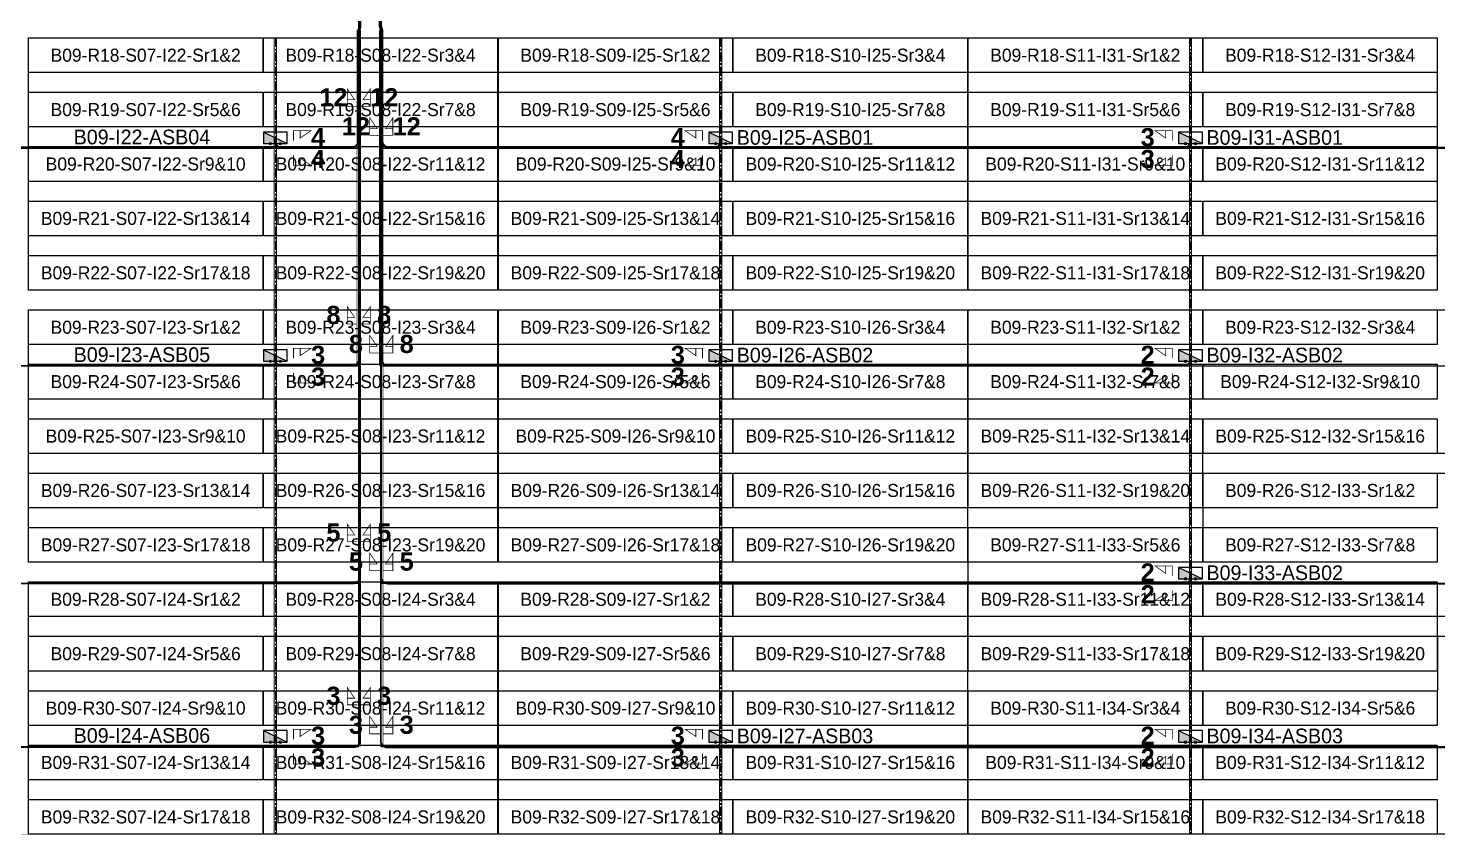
# Model space of a CAD drawing. Header units: metres. Extents: x 531268 to 531787, y 2674519 to 2674764.
# Drawn here: x 531462.6 to 531657, y 2674519.2 to 2674630.4 of the extents above; entities that cross this region are included whole.
import ezdxf
from ezdxf.enums import TextEntityAlignment as Align

# ---------------------------------------------------------------- set-up
doc = ezdxf.new("R2010")
doc.units = ezdxf.units.M
doc.header["$MEASUREMENT"] = 0
doc.linetypes.add('CENTER', pattern=[2, 1.25, -0.25, 0.25, -0.25])
doc.layers.add('Boundary-12.5 MW Block', color=6, linetype='Continuous', lineweight=9)
doc.layers.add('PILE', color=1, linetype='Continuous', lineweight=15)
for name, color, linetype in [('DC Trench BL-09', 40, 'Continuous'), ('E-Inverter Grouping', 2, 'Continuous'), ('Inverter Block-09', 7, 'Continuous'), ('LT Cable(AG) INV to LT Panel BL-09', 2, 'Continuous'), ('Messenger Wire Exc Link', 7, 'Continuous'), ('Messenger Wire-BL09 (Master Path)', 30, 'Continuous'), ('Messenger Wire-Bl09 (MW Path)', 191, 'Continuous'), ('MMS Table Block-09', 8, 'Continuous'), ('Plan Line - DC BL-09', 40, 'Continuous'), ('Section Marking BL-09', 2, 'Continuous')]:
    doc.layers.add(name, color=color, linetype=linetype)
doc.styles.add('BoldTextStyle', font='arialbd.ttf')
doc.styles.get("Standard").update_dxf_attribs({"font": 'Adani Regular.ttf'})

# ---------------------------------------------------------------- blocks, each defined once
blk = doc.blocks.new('Inverter Block')
h = blk.add_hatch(color=0)
h.dxf.hatch_style = 1
h.paths.add_polyline_path([(-1.46, 2.27), (-1.46, 0.85), (1.46, 0.85)])
at = {"color": 0}
blk.add_lwpolyline([(1.46, 2.27), (-1.46, 2.27), (-1.46, 0.85), (1.46, 0.85)], close=True, dxfattribs=at)
blk.add_lwpolyline([(-1.46, 2.27), (1.46, 0.85)], dxfattribs=at)
at = {"layer": 'PILE'}
for centre in [(-0.61, 0.85), (0.61, 0.85)]:
    blk.add_circle(centre, 0.156, dxfattribs=at)
at = {"color": 7}
blk.add_attdef('ID', (-1.46, 3.01), '', height=1.8, dxfattribs=at)
blk = doc.blocks.new('MMS Table (32.292 x 4.788)')
at = {"color": 0}
blk.add_lwpolyline([(0, -0.002), (0, 4.786), (32.292, 4.786), (32.292, -0.002)], close=True, dxfattribs=at)
at = {"color": 7}
blk.add_attdef('ID1', text='', height=1.8, dxfattribs=at).set_placement((16.146, 2.392), align=Align.MIDDLE_CENTER)

msp = doc.modelspace()

# ---------------------------------------------------------------- linework, layer by layer
at = {"layer": 'Boundary-12.5 MW Block', "const_width": 0.05}
msp.add_lwpolyline([(531268.32, 2674756.58), (531559.84, 2674756.58), (531559.84, 2674764.08), (531786.49, 2674764.08), (531786.49, 2674519.29), (531268.32, 2674519.29)], close=True, dxfattribs=at)
at = {"layer": 'DC Trench BL-09', "color": 40, "const_width": 0.15}
for points in [[(531496.85, 2674629.08), (531496.55, 2674629.08), (531496.55, 2674519.29), (531496.85, 2674519.29)], [(531558.25, 2674629.08), (531557.95, 2674629.08), (531557.95, 2674519.29), (531558.25, 2674519.29)], [(531623.04, 2674629.08), (531622.74, 2674629.08), (531622.74, 2674519.29), (531623.04, 2674519.29)]]:
    msp.add_lwpolyline(points, close=True, dxfattribs=at)
at = {"layer": 'E-Inverter Grouping', "color": 3}
for points in [[(531527.35, 2674594.29), (531462.67, 2674594.29), (531462.67, 2674629.08), (531527.35, 2674629.08)], [(531592.14, 2674594.29), (531527.45, 2674594.29), (531527.45, 2674629.08), (531592.14, 2674629.08)], [(531656.92, 2674594.29), (531592.24, 2674594.29), (531592.24, 2674629.08), (531656.92, 2674629.08)], [(531527.35, 2674556.79), (531462.67, 2674556.79), (531462.67, 2674591.58), (531527.35, 2674591.58)], [(531592.14, 2674556.79), (531527.45, 2674556.79), (531527.45, 2674591.58), (531592.14, 2674591.58)], [(531689.31, 2674591.58), (531689.31, 2674571.79), (531624.53, 2674571.79), (531624.53, 2674564.29), (531592.24, 2674564.29), (531592.24, 2674591.58)], [(531689.31, 2674569.08), (531689.31, 2674549.29), (531656.92, 2674549.29), (531656.92, 2674541.79), (531592.24, 2674541.79), (531592.24, 2674561.58), (531624.63, 2674561.58), (531624.63, 2674569.08)], [(531527.35, 2674519.29), (531462.67, 2674519.29), (531462.67, 2674554.08), (531527.35, 2674554.08)], [(531592.14, 2674519.29), (531527.45, 2674519.29), (531527.45, 2674554.08), (531592.14, 2674554.08)], [(531689.31, 2674519.29), (531592.24, 2674519.29), (531592.24, 2674539.08), (531657.02, 2674539.08), (531657.02, 2674546.58), (531689.31, 2674546.58)]]:
    msp.add_lwpolyline(points, close=True, dxfattribs=at)
at = {"layer": 'LT Cable(AG) INV to LT Panel BL-09'}
for points in [[(531523.14, 2674660.29), (531518.83, 2674660.29, -0.065183), (531518.6, 2674660.32), (531515.33, 2674661.19, 0.065183), (531515.1, 2674661.22), (531509.16, 2674661.22, 0.414214), (531508.26, 2674660.32), (531508.26, 2674630.77, -0.039643), (531508.24, 2674630.62), (531508.17, 2674630.18, 0.039643), (531508.16, 2674630.03), (531508.16, 2674614.83, -0.414214), (531507.26, 2674613.93), (531303.25, 2674613.93, -0.414214), (531302.35, 2674614.83), (531302.35, 2674615.19)], [(531521.2, 2674660.22), (531518.82, 2674660.22, -0.065183), (531518.59, 2674660.25), (531515.32, 2674661.12, 0.065183), (531515.09, 2674661.15), (531509.23, 2674661.15, 0.414214), (531508.33, 2674660.25), (531508.33, 2674630.76, -0.039643), (531508.32, 2674630.62), (531508.25, 2674630.17, 0.039643), (531508.24, 2674630.03), (531508.24, 2674584.75, -0.414214), (531507.34, 2674583.85), (531335.64, 2674583.85, -0.414214), (531334.74, 2674584.75), (531334.74, 2674585.19)], [(531519.13, 2674660.17), (531518.82, 2674660.17, -0.065183), (531518.59, 2674660.2), (531515.32, 2674661.07, 0.065183), (531515.09, 2674661.1), (531509.28, 2674661.1, 0.414214), (531508.38, 2674660.2), (531508.38, 2674630.76, -0.039643), (531508.37, 2674630.61), (531508.3, 2674630.17, 0.039643), (531508.29, 2674630.02), (531508.29, 2674554.7, -0.414214), (531507.39, 2674553.8), (531335.64, 2674553.8, -0.414214), (531334.74, 2674554.7), (531334.74, 2674555.19)], [(531519.13, 2674660.09), (531518.81, 2674660.09, -0.065183), (531518.58, 2674660.12), (531515.31, 2674660.99, 0.065183), (531515.08, 2674661.02), (531509.36, 2674661.02, 0.414214), (531508.46, 2674660.12), (531508.46, 2674630.75, -0.039643), (531508.44, 2674630.61), (531508.37, 2674630.16, 0.039643), (531508.36, 2674630.02), (531508.36, 2674532.13, -0.414214), (531507.46, 2674531.23), (531335.64, 2674531.23, -0.414214), (531334.74, 2674532.13), (531334.74, 2674532.69)], [(531523.14, 2674660.32), (531518.84, 2674660.32, -0.065183), (531518.6, 2674660.35), (531515.34, 2674661.22, 0.065183), (531515.11, 2674661.25), (531509.13, 2674661.25, 0.414214), (531508.23, 2674660.35), (531508.23, 2674630.77, -0.039643), (531508.22, 2674630.63), (531508.15, 2674630.18, 0.039643), (531508.14, 2674630.04), (531508.14, 2674614.85, -0.414214), (531507.24, 2674613.95), (531368.03, 2674613.95, -0.414214), (531367.13, 2674614.85), (531367.13, 2674615.19)], [(531523.14, 2674660.34), (531518.84, 2674660.34, -0.065183), (531518.61, 2674660.37), (531515.34, 2674661.24, 0.065183), (531515.11, 2674661.27), (531509.11, 2674661.27, 0.414214), (531508.21, 2674660.37), (531508.21, 2674630.77, -0.039643), (531508.19, 2674630.63), (531508.12, 2674630.18, 0.039643), (531508.11, 2674630.04), (531508.11, 2674614.88, -0.414214), (531507.21, 2674613.98), (531432.81, 2674613.98, -0.414214), (531431.91, 2674614.88), (531431.91, 2674615.19)], [(531521.2, 2674660.24), (531518.83, 2674660.24, -0.065183), (531518.6, 2674660.27), (531515.33, 2674661.14, 0.065183), (531515.1, 2674661.17), (531509.21, 2674661.17, 0.414214), (531508.31, 2674660.27), (531508.31, 2674630.76, -0.039643), (531508.29, 2674630.62), (531508.22, 2674630.17, 0.039643), (531508.21, 2674630.03), (531508.21, 2674584.78, -0.414214), (531507.31, 2674583.88), (531432.81, 2674583.88, -0.414214), (531431.91, 2674584.78), (531431.91, 2674585.19)], [(531521.2, 2674660.19), (531518.82, 2674660.19, -0.065183), (531518.59, 2674660.22), (531515.32, 2674661.09, 0.065183), (531515.09, 2674661.12), (531509.26, 2674661.12, 0.414214), (531508.36, 2674660.22), (531508.36, 2674630.76, -0.039643), (531508.34, 2674630.62), (531508.27, 2674630.17, 0.039643), (531508.26, 2674630.03), (531508.26, 2674554.73, -0.414214), (531507.36, 2674553.83), (531432.81, 2674553.83, -0.414214), (531431.91, 2674554.73), (531431.91, 2674555.19)], [(531519.13, 2674660.12), (531518.81, 2674660.12, -0.065183), (531518.58, 2674660.15), (531515.31, 2674661.02, 0.065183), (531515.08, 2674661.05), (531509.33, 2674661.05, 0.414214), (531508.43, 2674660.15), (531508.43, 2674630.75, -0.039643), (531508.42, 2674630.61), (531508.35, 2674630.16, 0.039643), (531508.34, 2674630.02), (531508.34, 2674532.15, -0.414214), (531507.44, 2674531.25), (531432.81, 2674531.25, -0.414214), (531431.91, 2674532.15), (531431.91, 2674532.69)], [(531523.14, 2674660.37), (531518.84, 2674660.37, -0.065183), (531518.61, 2674660.4), (531515.34, 2674661.27, 0.065183), (531515.11, 2674661.3), (531509.08, 2674661.3, 0.414214), (531508.18, 2674660.4), (531508.18, 2674630.77, -0.039643), (531508.17, 2674630.63), (531508.1, 2674630.18, 0.039643), (531508.09, 2674630.04), (531508.09, 2674614.9, -0.414214), (531507.19, 2674614), (531497.6, 2674614, -0.414214), (531496.7, 2674614.9), (531496.7, 2674615.19)], [(531521.2, 2674660.27), (531518.83, 2674660.27, -0.065183), (531518.6, 2674660.3), (531515.33, 2674661.17, 0.065183), (531515.1, 2674661.2), (531509.18, 2674661.2, 0.414214), (531508.28, 2674660.3), (531508.28, 2674630.76, -0.039643), (531508.27, 2674630.62), (531508.2, 2674630.17, 0.039643), (531508.19, 2674630.03), (531508.19, 2674584.8, -0.414214), (531507.29, 2674583.9), (531497.6, 2674583.9, -0.414214), (531496.7, 2674584.8), (531496.7, 2674585.19)], [(531519.13, 2674660.14), (531518.81, 2674660.14, -0.065183), (531518.58, 2674660.17), (531515.31, 2674661.04, 0.065183), (531515.08, 2674661.07), (531509.31, 2674661.07, 0.414214), (531508.41, 2674660.17), (531508.41, 2674630.75, -0.039643), (531508.39, 2674630.61), (531508.32, 2674630.16, 0.039643), (531508.31, 2674630.02), (531508.31, 2674532.18, -0.414214), (531507.41, 2674531.28), (531497.6, 2674531.28, -0.414214), (531496.7, 2674532.18), (531496.7, 2674532.69)]]:
    msp.add_lwpolyline(points, format="xyb", dxfattribs=at)
at = {"layer": 'LT Cable(AG) INV to LT Panel BL-09', "color": 5}
for points in [[(531518.11, 2674659.77), (531517.76, 2674659.77, 0.037293), (531517.62, 2674659.76), (531515.28, 2674659.41, -0.037293), (531515.14, 2674659.4), (531511.93, 2674659.4, 0.414214), (531511.03, 2674658.5), (531511.03, 2674630.79, 0.066177), (531511.06, 2674630.56), (531511.15, 2674630.21, -0.066177), (531511.19, 2674629.98), (531511.19, 2674532.15, 0.414214), (531512.09, 2674531.25), (531719.16, 2674531.25, 0.414214), (531720.06, 2674532.15), (531720.06, 2674532.69)], [(531518.11, 2674659.75), (531517.76, 2674659.75, 0.037293), (531517.62, 2674659.74), (531515.28, 2674659.38, -0.037293), (531515.14, 2674659.37), (531511.96, 2674659.37, 0.414214), (531511.06, 2674658.47), (531511.06, 2674630.8, 0.066177), (531511.09, 2674630.56), (531511.18, 2674630.22, -0.066177), (531511.21, 2674629.98), (531511.21, 2674532.18, 0.414214), (531512.11, 2674531.28), (531621.99, 2674531.28, 0.414214), (531622.89, 2674532.18), (531622.89, 2674532.69)], [(531518.11, 2674659.72), (531517.76, 2674659.72, 0.037293), (531517.63, 2674659.71), (531515.28, 2674659.36, -0.037293), (531515.15, 2674659.35), (531511.98, 2674659.35, 0.414214), (531511.08, 2674658.45), (531511.08, 2674630.8, 0.066177), (531511.11, 2674630.56), (531511.2, 2674630.22, -0.066177), (531511.24, 2674629.98), (531511.24, 2674532.2, 0.414214), (531512.14, 2674531.3), (531557.2, 2674531.3, 0.414214), (531558.1, 2674532.2), (531558.1, 2674532.69)], [(531518.11, 2674659.7), (531517.76, 2674659.7, 0.037293), (531517.63, 2674659.69), (531515.28, 2674659.33, -0.037293), (531515.15, 2674659.32), (531512.01, 2674659.32, 0.414214), (531511.11, 2674658.42), (531511.11, 2674630.8, 0.066177), (531511.14, 2674630.57), (531511.23, 2674630.22, -0.066177), (531511.26, 2674629.99), (531511.26, 2674554.73, 0.414214), (531512.16, 2674553.83), (531719.16, 2674553.83, 0.414214), (531720.06, 2674554.73), (531720.06, 2674555.19)], [(531520.1, 2674659.67), (531517.76, 2674659.67, 0.037293), (531517.63, 2674659.66), (531515.28, 2674659.31, -0.037293), (531515.15, 2674659.3), (531512.03, 2674659.3, 0.414214), (531511.13, 2674658.4), (531511.13, 2674630.81, 0.066177), (531511.16, 2674630.57), (531511.25, 2674630.23, -0.066177), (531511.29, 2674629.99), (531511.29, 2674554.75, 0.414214), (531512.19, 2674553.85), (531621.99, 2674553.85, 0.414214), (531622.89, 2674554.75), (531622.89, 2674555.19)], [(531520.1, 2674659.65), (531517.76, 2674659.65, 0.037293), (531517.63, 2674659.64), (531515.29, 2674659.28, -0.037293), (531515.15, 2674659.27), (531512.06, 2674659.27, 0.414214), (531511.16, 2674658.37), (531511.16, 2674630.81, 0.066177), (531511.19, 2674630.57), (531511.28, 2674630.23, -0.066177), (531511.31, 2674629.99), (531511.31, 2674584.78, 0.414214), (531512.21, 2674583.88), (531719.16, 2674583.88, 0.414214), (531720.06, 2674584.78), (531720.06, 2674585.19)], [(531520.1, 2674659.62), (531517.77, 2674659.62, 0.037293), (531517.63, 2674659.61), (531515.29, 2674659.26, -0.037293), (531515.15, 2674659.25), (531512.08, 2674659.25, 0.414214), (531511.18, 2674658.35), (531511.18, 2674630.81, 0.066177), (531511.21, 2674630.58), (531511.3, 2674630.23, -0.066177), (531511.34, 2674630), (531511.34, 2674584.8, 0.414214), (531512.24, 2674583.9), (531621.99, 2674583.9, 0.414214), (531622.89, 2674584.8), (531622.89, 2674585.19)], [(531520.1, 2674659.6), (531517.77, 2674659.6, 0.037293), (531517.63, 2674659.59), (531515.29, 2674659.23, -0.037293), (531515.16, 2674659.22), (531512.11, 2674659.22, 0.414214), (531511.21, 2674658.32), (531511.21, 2674630.82, 0.066177), (531511.24, 2674630.58), (531511.33, 2674630.24, -0.066177), (531511.36, 2674630), (531511.36, 2674584.83, 0.414214), (531512.26, 2674583.93), (531557.2, 2674583.93, 0.414214), (531558.1, 2674584.83), (531558.1, 2674585.19)], [(531522.26, 2674659.57), (531517.77, 2674659.57, 0.037293), (531517.64, 2674659.56), (531515.29, 2674659.21, -0.037293), (531515.16, 2674659.2), (531512.13, 2674659.2, 0.414214), (531511.23, 2674658.3), (531511.23, 2674630.82, 0.066177), (531511.26, 2674630.58), (531511.35, 2674630.24, -0.066177), (531511.39, 2674630), (531511.39, 2674614.85, 0.414214), (531512.29, 2674613.95), (531751.56, 2674613.95, 0.414214), (531752.46, 2674614.85), (531752.46, 2674615.19)], [(531522.26, 2674659.55), (531517.77, 2674659.55, 0.037293), (531517.64, 2674659.54), (531515.29, 2674659.18, -0.037293), (531515.16, 2674659.17), (531512.16, 2674659.17, 0.414214), (531511.26, 2674658.27), (531511.26, 2674630.82, 0.066177), (531511.29, 2674630.59), (531511.38, 2674630.24, -0.066177), (531511.41, 2674630.01), (531511.41, 2674614.88, 0.414214), (531512.31, 2674613.98), (531686.77, 2674613.98, 0.414214), (531687.67, 2674614.88), (531687.67, 2674615.19)], [(531522.26, 2674659.52), (531517.77, 2674659.52, 0.037293), (531517.64, 2674659.51), (531515.29, 2674659.16, -0.037293), (531515.16, 2674659.15), (531512.18, 2674659.15, 0.414214), (531511.28, 2674658.25), (531511.28, 2674630.83, 0.066177), (531511.31, 2674630.59), (531511.4, 2674630.25, -0.066177), (531511.44, 2674630.01), (531511.44, 2674614.9, 0.414214), (531512.34, 2674614), (531621.99, 2674614, 0.414214), (531622.89, 2674614.9), (531622.89, 2674615.19)], [(531522.26, 2674659.5), (531517.78, 2674659.5, 0.037293), (531517.64, 2674659.49), (531515.3, 2674659.13, -0.037293), (531515.16, 2674659.12), (531512.21, 2674659.12, 0.414214), (531511.31, 2674658.22), (531511.31, 2674630.83, 0.066177), (531511.34, 2674630.59), (531511.43, 2674630.25, -0.066177), (531511.46, 2674630.01), (531511.46, 2674614.93, 0.414214), (531512.36, 2674614.03), (531557.2, 2674614.03, 0.414214), (531558.1, 2674614.93), (531558.1, 2674615.19)]]:
    msp.add_lwpolyline(points, format="xyb", dxfattribs=at)
at = {"layer": 'Messenger Wire Exc Link'}
for points in [[(531508.31, 2674630.69), (531508.21, 2674630.1)], [(531511.16, 2674630.69), (531511.31, 2674630.11)]]:
    msp.add_lwpolyline(points, dxfattribs=at)
at = {"layer": 'Messenger Wire-BL09 (Master Path)'}
for points in [[(531508.21, 2674531.38), (531508.21, 2674630.1)], [(531511.31, 2674531.38), (531511.31, 2674630.11)], [(531300.71, 2674613.88), (531508.21, 2674613.88)], [(531511.31, 2674613.88), (531754.1, 2674613.88)], [(531333.1, 2674583.88), (531508.21, 2674583.88)], [(531511.31, 2674583.88), (531721.7, 2674583.88)], [(531333.1, 2674553.88), (531508.21, 2674553.88)], [(531511.31, 2674553.88), (531721.7, 2674553.88)], [(531333.1, 2674531.38), (531508.21, 2674531.38)], [(531511.31, 2674531.38), (531721.7, 2674531.38)]]:
    msp.add_lwpolyline(points, dxfattribs=at)
at = {"layer": 'Messenger Wire-Bl09 (MW Path)', "const_width": 0.1}
for points in [[(531507.96, 2674583.88), (531507.96, 2674630.1)], [(531508.46, 2674531.38), (531508.46, 2674630.1)], [(531511.06, 2674583.88), (531511.06, 2674630.11)], [(531511.56, 2674531.38), (531511.56, 2674630.11)], [(531300.71, 2674613.88), (531508.21, 2674613.88)], [(531511.31, 2674613.88), (531754.1, 2674613.88)], [(531333.1, 2674583.88), (531508.21, 2674583.88)], [(531511.31, 2674583.88), (531721.7, 2674583.88)], [(531333.1, 2674553.88), (531508.21, 2674553.88)], [(531511.31, 2674553.88), (531721.7, 2674553.88)], [(531333.1, 2674531.38), (531508.21, 2674531.38)], [(531511.31, 2674531.38), (531721.7, 2674531.38)]]:
    msp.add_lwpolyline(points, dxfattribs=at)
at = {"layer": 'Plan Line - DC BL-09', "color": 6, "linetype": 'CENTER'}
for points in [[(531496.7, 2674629.08), (531496.7, 2674519.29)], [(531558.1, 2674629.08), (531558.1, 2674519.29)], [(531622.89, 2674629.08), (531622.89, 2674519.29)]]:
    msp.add_lwpolyline(points, dxfattribs=at)
at = {"layer": 'Section Marking BL-09', "color": 94, "lineweight": 35, "true_color": 0x00a500, "const_width": 0.1}
for points in [[(531508.01, 2674619.63), (531506.62, 2674619.63), (531506.62, 2674622.03), (531507.63, 2674620.55), (531506.62, 2674620.55)], [(531508.41, 2674619.63), (531509.8, 2674619.63), (531509.8, 2674622.03), (531508.79, 2674620.55), (531509.8, 2674620.55)], [(531511.11, 2674615.63), (531509.72, 2674615.63), (531509.72, 2674618.03), (531510.73, 2674616.55), (531509.72, 2674616.55)], [(531511.51, 2674615.63), (531512.9, 2674615.63), (531512.9, 2674618.03), (531511.89, 2674616.55), (531512.9, 2674616.55)], [(531499.2, 2674614.88), (531499.2, 2674616.27), (531501.6, 2674616.27), (531500.12, 2674615.26), (531500.12, 2674616.27)], [(531555.6, 2674614.88), (531555.6, 2674616.27), (531553.2, 2674616.27), (531554.68, 2674615.26), (531554.68, 2674616.27)], [(531620.39, 2674614.88), (531620.39, 2674616.27), (531617.99, 2674616.27), (531619.47, 2674615.26), (531619.47, 2674616.27)], [(531499.2, 2674612.88), (531499.2, 2674611.49), (531501.6, 2674611.49), (531500.12, 2674612.5), (531500.12, 2674611.49)], [(531555.6, 2674612.88), (531555.6, 2674611.49), (531553.2, 2674611.49), (531554.68, 2674612.5), (531554.68, 2674611.49)], [(531620.39, 2674612.88), (531620.39, 2674611.49), (531617.99, 2674611.49), (531619.47, 2674612.5), (531619.47, 2674611.49)], [(531508.01, 2674589.63), (531506.62, 2674589.63), (531506.62, 2674592.03), (531507.63, 2674590.55), (531506.62, 2674590.55)], [(531508.41, 2674589.63), (531509.8, 2674589.63), (531509.8, 2674592.03), (531508.79, 2674590.55), (531509.8, 2674590.55)], [(531511.11, 2674585.63), (531509.72, 2674585.63), (531509.72, 2674588.03), (531510.73, 2674586.55), (531509.72, 2674586.55)], [(531511.51, 2674585.63), (531512.9, 2674585.63), (531512.9, 2674588.03), (531511.89, 2674586.55), (531512.9, 2674586.55)], [(531499.2, 2674584.88), (531499.2, 2674586.27), (531501.6, 2674586.27), (531500.12, 2674585.26), (531500.12, 2674586.27)], [(531555.6, 2674584.88), (531555.6, 2674586.27), (531553.2, 2674586.27), (531554.68, 2674585.26), (531554.68, 2674586.27)], [(531620.39, 2674584.88), (531620.39, 2674586.27), (531617.99, 2674586.27), (531619.47, 2674585.26), (531619.47, 2674586.27)], [(531499.2, 2674582.88), (531499.2, 2674581.49), (531501.6, 2674581.49), (531500.12, 2674582.5), (531500.12, 2674581.49)], [(531555.6, 2674582.88), (531555.6, 2674581.49), (531553.2, 2674581.49), (531554.68, 2674582.5), (531554.68, 2674581.49)], [(531620.39, 2674582.88), (531620.39, 2674581.49), (531617.99, 2674581.49), (531619.47, 2674582.5), (531619.47, 2674581.49)], [(531508.01, 2674559.63), (531506.62, 2674559.63), (531506.62, 2674562.03), (531507.63, 2674560.55), (531506.62, 2674560.55)], [(531508.41, 2674559.63), (531509.8, 2674559.63), (531509.8, 2674562.03), (531508.79, 2674560.55), (531509.8, 2674560.55)], [(531511.11, 2674555.63), (531509.72, 2674555.63), (531509.72, 2674558.03), (531510.73, 2674556.55), (531509.72, 2674556.55)], [(531511.51, 2674555.63), (531512.9, 2674555.63), (531512.9, 2674558.03), (531511.89, 2674556.55), (531512.9, 2674556.55)], [(531620.39, 2674554.88), (531620.39, 2674556.27), (531617.99, 2674556.27), (531619.47, 2674555.26), (531619.47, 2674556.27)], [(531620.39, 2674552.88), (531620.39, 2674551.49), (531617.99, 2674551.49), (531619.47, 2674552.5), (531619.47, 2674551.49)], [(531508.01, 2674537.13), (531506.62, 2674537.13), (531506.62, 2674539.53), (531507.63, 2674538.05), (531506.62, 2674538.05)], [(531508.41, 2674537.13), (531509.8, 2674537.13), (531509.8, 2674539.53), (531508.79, 2674538.05), (531509.8, 2674538.05)], [(531511.11, 2674533.13), (531509.72, 2674533.13), (531509.72, 2674535.53), (531510.73, 2674534.05), (531509.72, 2674534.05)], [(531511.51, 2674533.13), (531512.9, 2674533.13), (531512.9, 2674535.53), (531511.89, 2674534.05), (531512.9, 2674534.05)], [(531499.2, 2674532.38), (531499.2, 2674533.77), (531501.6, 2674533.77), (531500.12, 2674532.76), (531500.12, 2674533.77)], [(531555.6, 2674532.38), (531555.6, 2674533.77), (531553.2, 2674533.77), (531554.68, 2674532.76), (531554.68, 2674533.77)], [(531620.39, 2674532.38), (531620.39, 2674533.77), (531617.99, 2674533.77), (531619.47, 2674532.76), (531619.47, 2674533.77)], [(531499.2, 2674530.38), (531499.2, 2674528.99), (531501.6, 2674528.99), (531500.12, 2674530), (531500.12, 2674528.99)], [(531555.6, 2674530.38), (531555.6, 2674528.99), (531553.2, 2674528.99), (531554.68, 2674530), (531554.68, 2674528.99)], [(531620.39, 2674530.38), (531620.39, 2674528.99), (531617.99, 2674528.99), (531619.47, 2674530), (531619.47, 2674528.99)]]:
    msp.add_lwpolyline(points, dxfattribs=at)

# ---------------------------------------------------------------- block references
at = {"layer": 'Inverter Block-09'}
ref = msp.add_blockref('Inverter Block', (531496.7, 2674613.53), dxfattribs=dict(at, xscale=1.124999999976148, yscale=1.124999999976148, zscale=1.124999999976148))
ref.add_attrib('ID', 'B09-I22-ASB04', (531468.89, 2674614.39), dxfattribs={"layer": '0', "color": 7, "height": 2.025})
ref = msp.add_blockref('Inverter Block', (531558.1, 2674613.53), dxfattribs=dict(at, xscale=1.124999999976148, yscale=1.124999999976148, zscale=1.124999999976148))
ref.add_attrib('ID', 'B09-I25-ASB01', (531560.32, 2674614.33), dxfattribs={"layer": '0', "color": 7, "height": 2.025})
ref = msp.add_blockref('Inverter Block', (531622.89, 2674613.53), dxfattribs=dict(at, xscale=1.124999999976148, yscale=1.124999999976148, zscale=1.124999999976148))
ref.add_attrib('ID', 'B09-I31-ASB01', (531625.1, 2674614.33), dxfattribs={"layer": '0', "color": 7, "height": 2.025})
ref = msp.add_blockref('Inverter Block', (531496.7, 2674583.53), dxfattribs=dict(at, xscale=1.124999999976148, yscale=1.124999999976148, zscale=1.124999999976148))
ref.add_attrib('ID', 'B09-I23-ASB05', (531468.89, 2674584.39), dxfattribs={"layer": '0', "color": 7, "height": 2.025})
ref = msp.add_blockref('Inverter Block', (531558.1, 2674583.53), dxfattribs=dict(at, xscale=1.124999999976148, yscale=1.124999999976148, zscale=1.124999999976148))
ref.add_attrib('ID', 'B09-I26-ASB02', (531560.32, 2674584.33), dxfattribs={"layer": '0', "color": 7, "height": 2.025})
ref = msp.add_blockref('Inverter Block', (531622.89, 2674583.53), dxfattribs=dict(at, xscale=1.124999999976148, yscale=1.124999999976148, zscale=1.124999999976148))
ref.add_attrib('ID', 'B09-I32-ASB02', (531625.1, 2674584.33), dxfattribs={"layer": '0', "color": 7, "height": 2.025})
ref = msp.add_blockref('Inverter Block', (531622.89, 2674553.53), dxfattribs=dict(at, xscale=1.124999999976148, yscale=1.124999999976148, zscale=1.124999999976148))
ref.add_attrib('ID', 'B09-I33-ASB02', (531625.1, 2674554.33), dxfattribs={"layer": '0', "color": 7, "height": 2.025})
ref = msp.add_blockref('Inverter Block', (531496.7, 2674531.03), dxfattribs=dict(at, xscale=1.124999999976148, yscale=1.124999999976148, zscale=1.124999999976148))
ref.add_attrib('ID', 'B09-I24-ASB06', (531468.89, 2674531.89), dxfattribs={"layer": '0', "color": 7, "height": 2.025})
ref = msp.add_blockref('Inverter Block', (531558.1, 2674531.03), dxfattribs=dict(at, xscale=1.124999999976148, yscale=1.124999999976148, zscale=1.124999999976148))
ref.add_attrib('ID', 'B09-I27-ASB03', (531560.32, 2674531.83), dxfattribs={"layer": '0', "color": 7, "height": 2.025})
ref = msp.add_blockref('Inverter Block', (531622.89, 2674531.03), dxfattribs=dict(at, xscale=1.124999999976148, yscale=1.124999999976148, zscale=1.124999999976148))
ref.add_attrib('ID', 'B09-I34-ASB03', (531625.1, 2674531.83), dxfattribs={"layer": '0', "color": 7, "height": 2.025})
at = {"layer": 'MMS Table Block-09'}
for p, values in [((531462.67, 2674624.29), {'ID1': 'B09-R18-S07-I22-Sr1&2'}), ((531495.06, 2674624.29), {'ID1': 'B09-R18-S08-I22-Sr3&4'}), ((531527.45, 2674624.29), {'ID1': 'B09-R18-S09-I25-Sr1&2'}), ((531559.84, 2674624.29), {'ID1': 'B09-R18-S10-I25-Sr3&4'}), ((531592.24, 2674624.29), {'ID1': 'B09-R18-S11-I31-Sr1&2'}), ((531624.63, 2674624.29), {'ID1': 'B09-R18-S12-I31-Sr3&4'}), ((531462.67, 2674616.79), {'ID1': 'B09-R19-S07-I22-Sr5&6'}), ((531495.06, 2674616.79), {'ID1': 'B09-R19-S08-I22-Sr7&8'}), ((531527.45, 2674616.79), {'ID1': 'B09-R19-S09-I25-Sr5&6'}), ((531559.84, 2674616.79), {'ID1': 'B09-R19-S10-I25-Sr7&8'}), ((531592.24, 2674616.79), {'ID1': 'B09-R19-S11-I31-Sr5&6'}), ((531624.63, 2674616.79), {'ID1': 'B09-R19-S12-I31-Sr7&8'}), ((531462.67, 2674609.29), {'ID1': 'B09-R20-S07-I22-Sr9&10'}), ((531495.06, 2674609.29), {'ID1': 'B09-R20-S08-I22-Sr11&12'}), ((531527.45, 2674609.29), {'ID1': 'B09-R20-S09-I25-Sr9&10'}), ((531559.84, 2674609.29), {'ID1': 'B09-R20-S10-I25-Sr11&12'}), ((531592.24, 2674609.29), {'ID1': 'B09-R20-S11-I31-Sr9&10'}), ((531624.63, 2674609.29), {'ID1': 'B09-R20-S12-I31-Sr11&12'}), ((531462.67, 2674601.79), {'ID1': 'B09-R21-S07-I22-Sr13&14'}), ((531495.06, 2674601.79), {'ID1': 'B09-R21-S08-I22-Sr15&16'}), ((531527.45, 2674601.79), {'ID1': 'B09-R21-S09-I25-Sr13&14'}), ((531559.84, 2674601.79), {'ID1': 'B09-R21-S10-I25-Sr15&16'}), ((531592.24, 2674601.79), {'ID1': 'B09-R21-S11-I31-Sr13&14'}), ((531624.63, 2674601.79), {'ID1': 'B09-R21-S12-I31-Sr15&16'}), ((531462.67, 2674594.29), {'ID1': 'B09-R22-S07-I22-Sr17&18'}), ((531495.06, 2674594.29), {'ID1': 'B09-R22-S08-I22-Sr19&20'}), ((531527.45, 2674594.29), {'ID1': 'B09-R22-S09-I25-Sr17&18'}), ((531559.84, 2674594.29), {'ID1': 'B09-R22-S10-I25-Sr19&20'}), ((531592.24, 2674594.29), {'ID1': 'B09-R22-S11-I31-Sr17&18'}), ((531624.63, 2674594.29), {'ID1': 'B09-R22-S12-I31-Sr19&20'}), ((531462.67, 2674586.79), {'ID1': 'B09-R23-S07-I23-Sr1&2'}), ((531495.06, 2674586.79), {'ID1': 'B09-R23-S08-I23-Sr3&4'}), ((531527.45, 2674586.79), {'ID1': 'B09-R23-S09-I26-Sr1&2'}), ((531559.84, 2674586.79), {'ID1': 'B09-R23-S10-I26-Sr3&4'}), ((531592.24, 2674586.79), {'ID1': 'B09-R23-S11-I32-Sr1&2'}), ((531624.63, 2674586.79), {'ID1': 'B09-R23-S12-I32-Sr3&4'}), ((531462.67, 2674579.29), {'ID1': 'B09-R24-S07-I23-Sr5&6'}), ((531495.06, 2674579.29), {'ID1': 'B09-R24-S08-I23-Sr7&8'}), ((531527.45, 2674579.29), {'ID1': 'B09-R24-S09-I26-Sr5&6'}), ((531559.84, 2674579.29), {'ID1': 'B09-R24-S10-I26-Sr7&8'}), ((531592.24, 2674579.29), {'ID1': 'B09-R24-S11-I32-Sr7&8'}), ((531624.63, 2674579.29), {'ID1': 'B09-R24-S12-I32-Sr9&10'}), ((531462.67, 2674571.79), {'ID1': 'B09-R25-S07-I23-Sr9&10'}), ((531495.06, 2674571.79), {'ID1': 'B09-R25-S08-I23-Sr11&12'}), ((531527.45, 2674571.79), {'ID1': 'B09-R25-S09-I26-Sr9&10'}), ((531559.84, 2674571.79), {'ID1': 'B09-R25-S10-I26-Sr11&12'}), ((531592.24, 2674571.79), {'ID1': 'B09-R25-S11-I32-Sr13&14'}), ((531624.63, 2674571.79), {'ID1': 'B09-R25-S12-I32-Sr15&16'}), ((531462.67, 2674564.29), {'ID1': 'B09-R26-S07-I23-Sr13&14'}), ((531495.06, 2674564.29), {'ID1': 'B09-R26-S08-I23-Sr15&16'}), ((531527.45, 2674564.29), {'ID1': 'B09-R26-S09-I26-Sr13&14'}), ((531559.84, 2674564.29), {'ID1': 'B09-R26-S10-I26-Sr15&16'}), ((531592.24, 2674564.29), {'ID1': 'B09-R26-S11-I32-Sr19&20'}), ((531624.63, 2674564.29), {'ID1': 'B09-R26-S12-I33-Sr1&2'}), ((531462.67, 2674556.79), {'ID1': 'B09-R27-S07-I23-Sr17&18'}), ((531495.06, 2674556.79), {'ID1': 'B09-R27-S08-I23-Sr19&20'}), ((531527.45, 2674556.79), {'ID1': 'B09-R27-S09-I26-Sr17&18'}), ((531559.84, 2674556.79), {'ID1': 'B09-R27-S10-I26-Sr19&20'}), ((531592.24, 2674556.79), {'ID1': 'B09-R27-S11-I33-Sr5&6'}), ((531624.63, 2674556.79), {'ID1': 'B09-R27-S12-I33-Sr7&8'}), ((531462.67, 2674549.29), {'ID1': 'B09-R28-S07-I24-Sr1&2'}), ((531495.06, 2674549.29), {'ID1': 'B09-R28-S08-I24-Sr3&4'}), ((531527.45, 2674549.29), {'ID1': 'B09-R28-S09-I27-Sr1&2'}), ((531559.84, 2674549.29), {'ID1': 'B09-R28-S10-I27-Sr3&4'}), ((531592.24, 2674549.29), {'ID1': 'B09-R28-S11-I33-Sr11&12'}), ((531624.63, 2674549.29), {'ID1': 'B09-R28-S12-I33-Sr13&14'}), ((531462.67, 2674541.79), {'ID1': 'B09-R29-S07-I24-Sr5&6'}), ((531495.06, 2674541.79), {'ID1': 'B09-R29-S08-I24-Sr7&8'}), ((531527.45, 2674541.79), {'ID1': 'B09-R29-S09-I27-Sr5&6'}), ((531559.84, 2674541.79), {'ID1': 'B09-R29-S10-I27-Sr7&8'}), ((531592.24, 2674541.79), {'ID1': 'B09-R29-S11-I33-Sr17&18'}), ((531624.63, 2674541.79), {'ID1': 'B09-R29-S12-I33-Sr19&20'}), ((531462.67, 2674534.29), {'ID1': 'B09-R30-S07-I24-Sr9&10'}), ((531495.06, 2674534.29), {'ID1': 'B09-R30-S08-I24-Sr11&12'}), ((531527.45, 2674534.29), {'ID1': 'B09-R30-S09-I27-Sr9&10'}), ((531559.84, 2674534.29), {'ID1': 'B09-R30-S10-I27-Sr11&12'}), ((531592.24, 2674534.29), {'ID1': 'B09-R30-S11-I34-Sr3&4'}), ((531624.63, 2674534.29), {'ID1': 'B09-R30-S12-I34-Sr5&6'}), ((531462.67, 2674526.79), {'ID1': 'B09-R31-S07-I24-Sr13&14'}), ((531495.06, 2674526.79), {'ID1': 'B09-R31-S08-I24-Sr15&16'}), ((531527.45, 2674526.79), {'ID1': 'B09-R31-S09-I27-Sr13&14'}), ((531559.84, 2674526.79), {'ID1': 'B09-R31-S10-I27-Sr15&16'}), ((531592.24, 2674526.79), {'ID1': 'B09-R31-S11-I34-Sr9&10'}), ((531624.63, 2674526.79), {'ID1': 'B09-R31-S12-I34-Sr11&12'}), ((531462.67, 2674519.29), {'ID1': 'B09-R32-S07-I24-Sr17&18'}), ((531495.06, 2674519.29), {'ID1': 'B09-R32-S08-I24-Sr19&20'}), ((531527.45, 2674519.29), {'ID1': 'B09-R32-S09-I27-Sr17&18'}), ((531559.84, 2674519.29), {'ID1': 'B09-R32-S10-I27-Sr19&20'}), ((531592.24, 2674519.29), {'ID1': 'B09-R32-S11-I34-Sr15&16'}), ((531624.63, 2674519.29), {'ID1': 'B09-R32-S12-I34-Sr17&18'})]:
    msp.add_blockref('MMS Table (32.292 x 4.788)', p, dxfattribs=at).add_auto_attribs(values)

# ---------------------------------------------------------------- texts
at = {"layer": 'Section Marking BL-09', "color": 94, "true_color": 0x00a500, "style": 'BoldTextStyle'}
for s, p in [('12', (531504.71, 2674620.88)), ('12', (531511.71, 2674620.88)), ('12', (531507.81, 2674616.88)), ('12', (531514.81, 2674616.88)), ('4', (531502.6, 2674615.38)), ('4', (531552.2, 2674615.38)), ('3', (531616.99, 2674615.38)), ('4', (531502.6, 2674612.38)), ('4', (531552.2, 2674612.38)), ('3', (531616.99, 2674612.38)), ('8', (531504.71, 2674590.88)), ('8', (531511.71, 2674590.88)), ('8', (531507.81, 2674586.88)), ('8', (531514.81, 2674586.88)), ('3', (531502.6, 2674585.38)), ('3', (531552.2, 2674585.38)), ('2', (531616.99, 2674585.38)), ('3', (531502.6, 2674582.38)), ('3', (531552.2, 2674582.38)), ('2', (531616.99, 2674582.38)), ('5', (531504.71, 2674560.88)), ('5', (531511.71, 2674560.88)), ('5', (531507.81, 2674556.88)), ('5', (531514.81, 2674556.88)), ('2', (531616.99, 2674555.38)), ('2', (531616.99, 2674552.38)), ('3', (531504.71, 2674538.38)), ('3', (531511.71, 2674538.38)), ('3', (531507.81, 2674534.38)), ('3', (531514.81, 2674534.38)), ('3', (531502.6, 2674532.88)), ('3', (531552.2, 2674532.88)), ('2', (531616.99, 2674532.88)), ('3', (531502.6, 2674529.88)), ('3', (531552.2, 2674529.88)), ('2', (531616.99, 2674529.88))]:
    msp.add_text(s, height=2.5, dxfattribs=at).set_placement(p, align=Align.MIDDLE_CENTER)

doc.saveas('drawing.dxf')
